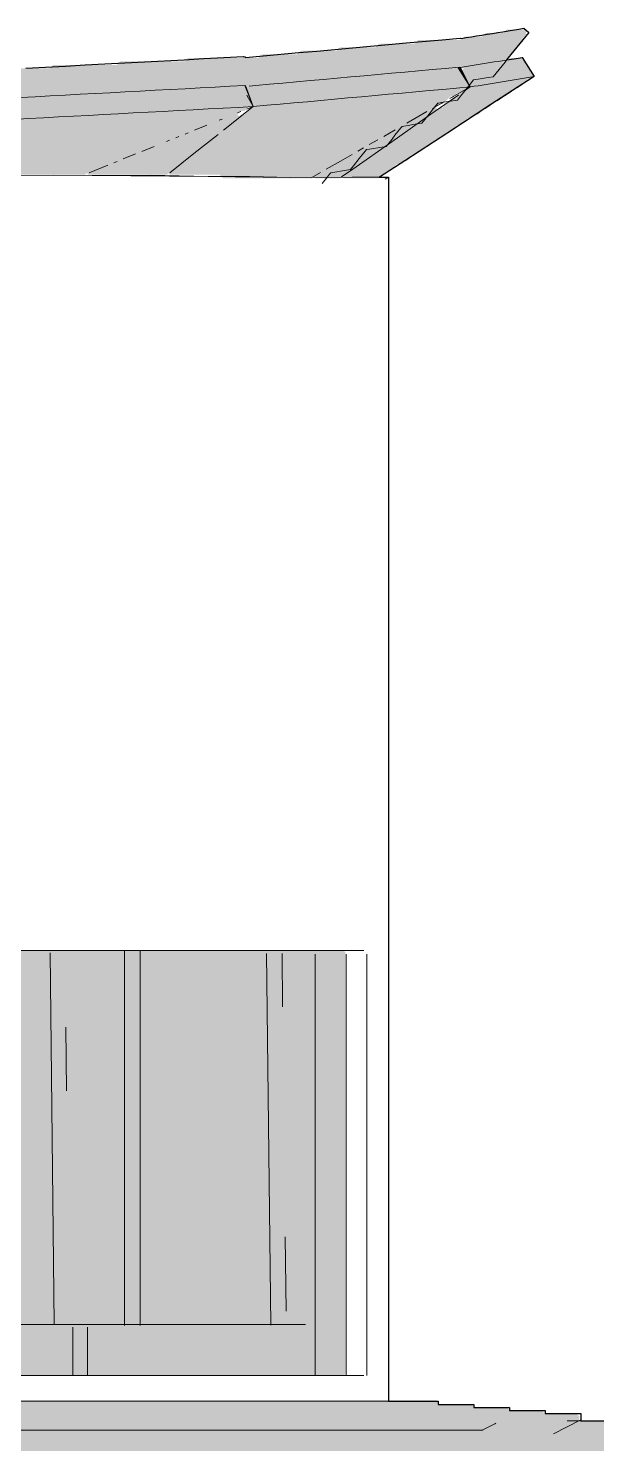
# Model space of a CAD drawing. Header units: millimetres. Extents: x 0 to 84100, y 0 to 59400.
# Drawn here: x 39369 to 40973, y 18997 to 22993 of the extents above; entities that cross this region are included whole.
import ezdxf

# ---------------------------------------------------------------- set-up
doc = ezdxf.new("R2010")
doc.units = ezdxf.units.MM
for name, color, linetype, lineweight in [('09_立面の外形', 7, 'Continuous', 30), ('10_見えがかり', 7, 'Continuous', 13), ('12_見えがかり（ガラス）', 5, 'Continuous', 9)]:
    doc.layers.add(name, color=color, linetype=linetype, lineweight=lineweight)

msp = doc.modelspace()

# ---------------------------------------------------------------- hatches: boundary and pattern name
at = {"layer": '10_見えがかり', "true_color": 0xe9dcc4}
for points in [[(40774, 22974.7), (40764, 22964.7), (40764, 22954.7), (40724, 22914.7), (40724, 22904.7), (40719, 22899.7), (40669, 22899.7), (40659, 22889.7), (40609, 22889.7), (40599, 22879.7), (40489, 22879.7), (40479, 22869.7), (40379, 22869.7), (40369, 22859.7), (40269, 22859.7), (40259, 22849.7), (40159, 22849.7), (40149, 22839.7), (40049, 22839.7), (40039, 22829.7), (39849, 22829.7), (39839, 22819.7), (39669, 22819.7), (39659, 22809.7), (39479, 22809.7), (39469, 22799.7), (39239, 22799.7), (39229, 22789.7), (38989, 22789.7), (38979, 22779.7), (38089, 22779.7), (38079, 22789.7), (36159, 22789.7), (36149, 22799.7), (35409, 22799.7), (35399, 22789.7), (35379, 22789.7), (35369, 22779.7), (35339, 22779.7), (35329, 22769.7), (35309, 22769.7), (35299, 22759.7), (35279, 22759.7), (35269, 22749.7), (35239, 22749.7), (35229, 22739.7), (35209, 22739.7), (35199, 22729.7), (35169, 22729.7), (35159, 22719.7), (35139, 22719.7), (35129, 22709.7), (35109, 22709.7), (35099, 22699.7), (35069, 22699.7), (35059, 22689.7), (35039, 22689.7), (35029, 22679.7), (35009, 22679.7), (34999, 22669.7), (34969, 22669.7), (34959, 22659.7), (34939, 22659.7), (34929, 22649.7), (34909, 22649.7), (34899, 22639.7), (34869, 22639.7), (34859, 22629.7), (34839, 22629.7), (34829, 22619.7), (34799, 22619.7), (34789, 22609.7), (34769, 22609.7), (34759, 22599.7), (34739, 22599.7), (34729, 22589.7), (34699, 22589.7), (34689, 22579.7), (34669, 22579.7), (34659, 22569.7), (34639, 22569.7), (34629, 22559.7), (34599, 22559.7), (34589, 22549.7), (34569, 22549.7), (34559, 22539.7), (34539, 22539.7), (34529, 22529.7), (34499, 22529.7), (34489, 22519.7), (34469, 22519.7), (34459, 22509.7), (34429, 22509.7), (34419, 22499.7), (34399, 22499.7), (34389, 22489.7), (34369, 22489.7), (34359, 22479.7), (34329, 22479.7), (34319, 22469.7), (34299, 22469.7), (34289, 22459.7), (34269, 22459.7), (34259, 22449.7), (34229, 22449.7), (34219, 22439.7), (34199, 22439.7), (34189, 22429.7), (34169, 22429.7), (34159, 22419.7), (34129, 22419.7), (34119, 22409.7), (34099, 22409.7), (34089, 22399.7), (34059, 22399.7), (34049, 22389.7), (34029, 22389.7), (34019, 22379.7), (33999, 22379.7), (33989, 22369.7), (33959, 22369.7), (33949, 22359.7), (33929, 22359.7), (33919, 22349.7), (33899, 22349.7), (33889, 22339.7), (33859, 22339.7), (33849, 22329.7), (33829, 22329.7), (33819, 22319.7), (33799, 22319.7), (33789, 22309.7), (33759, 22309.7), (33749, 22299.7), (33729, 22299.7), (33719, 22289.7), (33689, 22289.7), (33679, 22279.7), (33659, 22279.7), (33649, 22269.7), (33629, 22269.7), (33619, 22259.7), (33589, 22259.7), (33579, 22249.7), (33559, 22249.7), (33549, 22239.7), (33529, 22239.7), (33519, 22229.7), (33489, 22229.7), (33479, 22219.7), (33469, 22219.7), (33454, 22234.7), (33454, 22244.7), (33459, 22249.7), (33469, 22249.7), (33549, 22329.7), (33619, 22329.7), (33629, 22339.7), (33639, 22339.7), (33659, 22359.7), (33729, 22359.7), (33759, 22389.7), (33829, 22389.7), (33859, 22419.7), (33929, 22419.7), (33949, 22439.7), (33959, 22439.7), (33969, 22449.7), (34039, 22449.7), (34069, 22479.7), (34139, 22479.7), (34169, 22509.7), (34239, 22509.7), (34269, 22539.7), (34339, 22539.7), (34359, 22559.7), (34369, 22559.7), (34379, 22569.7), (34439, 22569.7), (34449, 22579.7), (34459, 22579.7), (34489, 22609.7), (34519, 22609.7), (34529, 22599.7), (34539, 22599.7), (34549, 22609.7), (34559, 22609.7), (34589, 22639.7), (34659, 22639.7), (34689, 22669.7), (34759, 22669.7), (34769, 22679.7), (34779, 22679.7), (34799, 22699.7), (34869, 22699.7), (34899, 22729.7), (34969, 22729.7), (34999, 22759.7), (35069, 22759.7), (35089, 22779.7), (35099, 22779.7), (35109, 22789.7), (35179, 22789.7), (35209, 22819.7), (35279, 22819.7), (35309, 22849.7), (35379, 22849.7), (35409, 22879.7), (36559, 22879.7), (36569, 22869.7), (39159, 22869.7), (39169, 22879.7), (39429, 22879.7), (39439, 22889.7), (39619, 22889.7), (39629, 22899.7), (39809, 22899.7), (39819, 22909.7), (40019, 22909.7), (40029, 22919.7), (40129, 22919.7), (40139, 22929.7), (40239, 22929.7), (40249, 22939.7), (40349, 22939.7), (40359, 22949.7), (40459, 22949.7), (40469, 22959.7), (40589, 22959.7), (40599, 22969.7), (40649, 22969.7), (40659, 22979.7), (40709, 22979.7), (40719, 22989.7), (40769, 22989.7), (40774, 22984.7)], [(40619, 19109.7), (40629, 19099.7), (40719, 19099.7), (40729, 19089.7), (40819, 19089.7), (40829, 19079.7), (40919, 19079.7), (40924, 19074.7), (40924, 19064.7), (40909, 19049.7), (40899, 19049.7), (40889, 19039.7), (35549, 19039.7), (35539, 19049.7), (35449, 19049.7), (35439, 19059.7), (35219, 19059.7), (35214, 19064.7), (35219, 19069.7), (35229, 19069.7), (35239, 19079.7), (35249, 19079.7), (35259, 19089.7), (35269, 19089.7), (35279, 19099.7), (35289, 19099.7), (35299, 19109.7), (35309, 19109.7), (35319, 19119.7), (40519, 19119.7), (40529, 19109.7)], [(42439, 19049.7), (42529, 19049.7), (42539, 19039.7), (42729, 19039.7), (42739, 19029.7), (42829, 19029.7), (42839, 19019.7), (42929, 19019.7), (42939, 19009.7), (43029, 19009.7), (43039, 18999.7), (43129, 18999.7), (43139, 18989.7), (43229, 18989.7), (43239, 18979.7), (43429, 18979.7), (43439, 18969.7), (43529, 18969.7), (43539, 18959.7), (43629, 18959.7), (43639, 18949.7), (43729, 18949.7), (43739, 18939.7), (43829, 18939.7), (43839, 18929.7), (43929, 18929.7), (43939, 18919.7), (44029, 18919.7), (44039, 18909.7), (44229, 18909.7), (44239, 18899.7), (44329, 18899.7), (44339, 18889.7), (44429, 18889.7), (44439, 18879.7), (44529, 18879.7), (44539, 18869.7), (44629, 18869.7), (44639, 18859.7), (44729, 18859.7), (44739, 18849.7), (44829, 18849.7), (44834, 18844.7), (44834, 18834.7), (44829, 18829.7), (44819, 18829.7), (44809, 18819.7), (44799, 18819.7), (44789, 18809.7), (44779, 18809.7), (44774, 18804.7), (44779, 18799.7), (44839, 18799.7), (44844, 18794.7), (44844, 18784.7), (44839, 18779.7), (44729, 18779.7), (36769, 18779.7), (36759, 18789.7), (36659, 18789.7), (36649, 18799.7), (36559, 18799.7), (36549, 18809.7), (36449, 18809.7), (36439, 18819.7), (36349, 18819.7), (36339, 18829.7), (36249, 18829.7), (36239, 18839.7), (36139, 18839.7), (36129, 18849.7), (35929, 18849.7), (35919, 18859.7), (35829, 18859.7), (35819, 18869.7), (35729, 18869.7), (35719, 18879.7), (35619, 18879.7), (35609, 18889.7), (35519, 18889.7), (35509, 18899.7), (35409, 18899.7), (35399, 18909.7), (35209, 18909.7), (35199, 18919.7), (35099, 18919.7), (35089, 18929.7), (34999, 18929.7), (34989, 18939.7), (34889, 18939.7), (34879, 18949.7), (34789, 18949.7), (34779, 18959.7), (34689, 18959.7), (34679, 18969.7), (34579, 18969.7), (34569, 18979.7), (34369, 18979.7), (34359, 18989.7), (34269, 18989.7), (34264, 18994.7), (34264, 19004.7), (34279, 19019.7), (34289, 19019.7), (34299, 19029.7), (34309, 19029.7), (34319, 19039.7), (34329, 19039.7), (34339, 19049.7), (34349, 19049.7), (34359, 19059.7), (35439, 19059.7), (35449, 19049.7), (35539, 19049.7), (35549, 19039.7), (40889, 19039.7), (40899, 19049.7), (40909, 19049.7), (40919, 19059.7), (42429, 19059.7)]]:
    msp.add_hatch(color=8, dxfattribs=at).paths.add_polyline_path(points)
at = {"layer": '12_見えがかり（ガラス）', "true_color": 0xdce9f2}
for points in [[(40759, 22909.7), (40784, 22884.7), (40784, 22874.7), (40794, 22864.7), (40794, 22854.7), (40789, 22849.7), (40779, 22849.7), (40759, 22829.7), (40749, 22829.7), (40729, 22809.7), (40719, 22809.7), (40699, 22789.7), (40689, 22789.7), (40669, 22769.7), (40659, 22769.7), (40639, 22749.7), (40629, 22749.7), (40619, 22739.7), (40609, 22739.7), (40589, 22719.7), (40579, 22719.7), (40559, 22699.7), (40549, 22699.7), (40529, 22679.7), (40519, 22679.7), (40499, 22659.7), (40489, 22659.7), (40469, 22639.7), (40459, 22639.7), (40439, 22619.7), (40429, 22619.7), (40419, 22609.7), (40409, 22609.7), (40389, 22589.7), (40379, 22589.7), (40359, 22569.7), (40259, 22569.7), (40254, 22574.7), (40269, 22589.7), (40279, 22589.7), (40299, 22609.7), (40309, 22609.7), (40329, 22629.7), (40339, 22629.7), (40369, 22659.7), (40379, 22659.7), (40399, 22679.7), (40409, 22679.7), (40429, 22699.7), (40439, 22699.7), (40469, 22729.7), (40479, 22729.7), (40499, 22749.7), (40509, 22749.7), (40529, 22769.7), (40539, 22769.7), (40569, 22799.7), (40579, 22799.7), (40599, 22819.7), (40609, 22819.7), (40614, 22824.7), (40614, 22834.7), (40604, 22844.7), (40604, 22854.7), (40594, 22864.7), (40594, 22874.7), (40609, 22889.7), (40659, 22889.7), (40669, 22899.7), (40719, 22899.7), (40729, 22909.7)], [(40589, 22879.7), (40594, 22874.7), (40594, 22864.7), (40604, 22854.7), (40604, 22844.7), (40614, 22834.7), (40614, 22824.7), (40609, 22819.7), (40599, 22819.7), (40589, 22809.7), (40579, 22809.7), (40569, 22799.7), (40559, 22799.7), (40539, 22779.7), (40529, 22779.7), (40519, 22769.7), (40509, 22769.7), (40499, 22759.7), (40489, 22759.7), (40469, 22739.7), (40459, 22739.7), (40449, 22729.7), (40439, 22729.7), (40429, 22719.7), (40419, 22719.7), (40399, 22699.7), (40389, 22699.7), (40379, 22689.7), (40369, 22689.7), (40359, 22679.7), (40349, 22679.7), (40329, 22659.7), (40319, 22659.7), (40309, 22649.7), (40299, 22649.7), (40289, 22639.7), (40279, 22639.7), (40259, 22619.7), (40249, 22619.7), (40239, 22609.7), (40229, 22609.7), (40209, 22589.7), (40199, 22589.7), (40189, 22579.7), (40179, 22579.7), (40169, 22569.7), (39919, 22569.7), (39909, 22579.7), (39769, 22579.7), (39764, 22584.7), (39769, 22589.7), (39779, 22589.7), (39819, 22629.7), (39829, 22629.7), (39869, 22669.7), (39879, 22669.7), (39919, 22709.7), (39929, 22709.7), (39969, 22749.7), (39979, 22749.7), (40004, 22774.7), (39994, 22784.7), (39994, 22804.7), (39984, 22814.7), (39984, 22824.7), (39989, 22829.7), (40039, 22829.7), (40049, 22839.7), (40149, 22839.7), (40159, 22849.7), (40259, 22849.7), (40269, 22859.7), (40369, 22859.7), (40379, 22869.7), (40479, 22869.7), (40489, 22879.7)], [(39979, 22829.7), (39984, 22824.7), (39984, 22814.7), (39994, 22804.7), (39994, 22784.7), (40004, 22774.7), (39999, 22769.7), (39989, 22769.7), (39979, 22759.7), (39969, 22759.7), (39959, 22749.7), (39939, 22749.7), (39929, 22739.7), (39919, 22739.7), (39909, 22729.7), (39889, 22729.7), (39879, 22719.7), (39869, 22719.7), (39859, 22709.7), (39839, 22709.7), (39829, 22699.7), (39819, 22699.7), (39809, 22689.7), (39789, 22689.7), (39779, 22679.7), (39769, 22679.7), (39759, 22669.7), (39739, 22669.7), (39729, 22659.7), (39719, 22659.7), (39709, 22649.7), (39689, 22649.7), (39679, 22639.7), (39669, 22639.7), (39659, 22629.7), (39639, 22629.7), (39629, 22619.7), (39619, 22619.7), (39609, 22609.7), (39589, 22609.7), (39579, 22599.7), (39569, 22599.7), (39559, 22589.7), (39539, 22589.7), (39529, 22579.7), (39079, 22579.7), (39074, 22584.7), (39089, 22599.7), (39099, 22599.7), (39109, 22609.7), (39119, 22609.7), (39139, 22629.7), (39149, 22629.7), (39159, 22639.7), (39169, 22639.7), (39189, 22659.7), (39199, 22659.7), (39209, 22669.7), (39219, 22669.7), (39229, 22679.7), (39239, 22679.7), (39259, 22699.7), (39269, 22699.7), (39279, 22709.7), (39289, 22709.7), (39309, 22729.7), (39319, 22729.7), (39324, 22734.7), (39324, 22754.7), (39314, 22764.7), (39314, 22794.7), (39319, 22799.7), (39469, 22799.7), (39479, 22809.7), (39659, 22809.7), (39669, 22819.7), (39839, 22819.7), (39849, 22829.7)], [(39959, 22749.7), (39964, 22744.7), (39929, 22709.7), (39919, 22709.7), (39879, 22669.7), (39869, 22669.7), (39829, 22629.7), (39819, 22629.7), (39779, 22589.7), (39769, 22589.7), (39759, 22579.7), (39539, 22579.7), (39534, 22584.7), (39539, 22589.7), (39559, 22589.7), (39569, 22599.7), (39579, 22599.7), (39589, 22609.7), (39609, 22609.7), (39619, 22619.7), (39629, 22619.7), (39639, 22629.7), (39659, 22629.7), (39669, 22639.7), (39679, 22639.7), (39689, 22649.7), (39709, 22649.7), (39719, 22659.7), (39729, 22659.7), (39739, 22669.7), (39759, 22669.7), (39769, 22679.7), (39779, 22679.7), (39789, 22689.7), (39809, 22689.7), (39819, 22699.7), (39829, 22699.7), (39839, 22709.7), (39859, 22709.7), (39869, 22719.7), (39879, 22719.7), (39889, 22729.7), (39909, 22729.7), (39919, 22739.7), (39929, 22739.7), (39939, 22749.7)], [(40519, 22769.7), (40524, 22764.7), (40509, 22749.7), (40499, 22749.7), (40479, 22729.7), (40469, 22729.7), (40439, 22699.7), (40429, 22699.7), (40409, 22679.7), (40399, 22679.7), (40379, 22659.7), (40369, 22659.7), (40339, 22629.7), (40329, 22629.7), (40309, 22609.7), (40299, 22609.7), (40279, 22589.7), (40269, 22589.7), (40249, 22569.7), (40179, 22569.7), (40174, 22574.7), (40179, 22579.7), (40189, 22579.7), (40199, 22589.7), (40209, 22589.7), (40229, 22609.7), (40239, 22609.7), (40249, 22619.7), (40259, 22619.7), (40279, 22639.7), (40289, 22639.7), (40299, 22649.7), (40309, 22649.7), (40319, 22659.7), (40329, 22659.7), (40349, 22679.7), (40359, 22679.7), (40369, 22689.7), (40379, 22689.7), (40389, 22699.7), (40399, 22699.7), (40419, 22719.7), (40429, 22719.7), (40439, 22729.7), (40449, 22729.7), (40459, 22739.7), (40469, 22739.7), (40489, 22759.7), (40499, 22759.7), (40509, 22769.7)], [(40259, 20389.7), (40264, 20384.7), (40264, 19194.7), (40259, 19189.7), (35159, 19189.7), (35154, 19194.7), (35154, 20384.7), (35159, 20389.7)]]:
    msp.add_hatch(color=8, dxfattribs=at).paths.add_polyline_path(points)

# ---------------------------------------------------------------- linework, layer by layer
at = {"layer": '09_立面の外形'}
msp.add_lwpolyline([(39361.4, 22880.8), (39417.3, 22883.8), (39473.2, 22886.7), (39529.1, 22889.7), (39585, 22892.6), (39640.9, 22895.6), (39696.8, 22898.6), (39808.5, 22904.5), (39864.4, 22907.5), (39920.3, 22910.4), (39976.2, 22913.4), (39977.7, 22911.8), (39978.9, 22913), (39979.4, 22912.8), (39979.7, 22912.7), (39980.2, 22912.5), (39980.5, 22912.3), (39981, 22912.1), (39981.3, 22912), (39981.5, 22911.9), (39981.8, 22911.8), (39982.1, 22911.7), (39982.7, 22911), (40031.3, 22915.4), (40132.5, 22924.5), (40183, 22929), (40284.2, 22938.1), (40385.3, 22947.2), (40435.9, 22951.8), (40537.1, 22960.9), (40587.6, 22965.4), (40589.8, 22963.5), (40590.7, 22964.8), (40590.9, 22964.6), (40604.6, 22966.8), (40619.5, 22969.2), (40634.3, 22971.6), (40649.2, 22974), (40664.1, 22976.4), (40678.9, 22978.8), (40693.8, 22981.2), (40708.6, 22983.6), (40723.5, 22986), (40753.2, 22990.7), (40768.1, 22993.1), (40781.7, 22981.7), (40773.3, 22971.2), (40764.9, 22960.8), (40756.5, 22950.3), (40748.1, 22939.8), (40739.7, 22929.4), (40731.3, 22918.9), (40719.2, 22903.8), (40740.3, 22907.2), (40751.7, 22909), (40763, 22910.9), (40796.5, 22856.7), (40674.8, 22777.6), (40553.1, 22698.5), (40431.4, 22619.4), (40360.1, 22573), (40385.1, 22572.9), (40385.1, 19116.9), (40525.5, 19116.9), (40525.5, 19108.2), (40626.3, 19108.2), (40626.3, 19099.5), (40727.1, 19099.5), (40727.1, 19090.9), (40827.9, 19090.9), (40827.9, 19082.2), (40928.7, 19082.2), (40928.7, 19061.7), (41328.5, 19061.7)], dxfattribs=at)
at = {"layer": '10_見えがかり'}
for points in [[(39361.4, 22880.8), (39417.3, 22883.8), (39473.2, 22886.7), (39529.1, 22889.7), (39585, 22892.6), (39640.9, 22895.6), (39696.8, 22898.6), (39808.5, 22904.5), (39864.4, 22907.5), (39920.3, 22910.4), (39976.2, 22913.4), (39977.7, 22911.8), (39978.9, 22913), (39979.4, 22912.8), (39979.7, 22912.7), (39980, 22912.6), (39980.2, 22912.5), (39980.5, 22912.3), (39981, 22912.1), (39981.3, 22912), (39981.5, 22911.9), (39981.8, 22911.8), (39982.1, 22911.7), (39982.7, 22911), (40031.3, 22915.4), (40132.5, 22924.5), (40183, 22929), (40284.2, 22938.1), (40385.3, 22947.2), (40435.9, 22951.8), (40537.1, 22960.9), (40587.6, 22965.4), (40589.3, 22963.9), (40589.7, 22964.4), (40590.5, 22964.5), (40590.7, 22964.8), (40590.7, 22964.8), (40590.7, 22964.8), (40590.9, 22964.6), (40604.6, 22966.8), (40619.5, 22969.2), (40634.3, 22971.6), (40649.2, 22974), (40664.1, 22976.4), (40678.9, 22978.8), (40693.8, 22981.2), (40708.6, 22983.6), (40723.5, 22986), (40753.2, 22990.7), (40768.1, 22993.1), (40781.7, 22981.7), (40773.3, 22971.2), (40764.9, 22960.8), (40756.5, 22950.3), (40748.1, 22939.8), (40739.7, 22929.4), (40731.3, 22918.9), (40722.9, 22908.5), (40714.5, 22898), (40706.1, 22887.6), (40697.7, 22877.1), (40689.4, 22866.7), (40681, 22856.2), (40666.9, 22854), (40638.7, 22849.4), (40625.6, 22847.3), (40622.2, 22843), (40613.8, 22832.5), (40605.4, 22822.1), (40597, 22811.6), (40588.6, 22801.2), (40580.2, 22790.7), (40566.9, 22788.6), (40553.6, 22786.4), (40540.3, 22784.3), (40527, 22782.2), (40524.9, 22781.8), (40521.4, 22777.5), (40513, 22767), (40496.2, 22746.1), (40487.8, 22735.7), (40479.4, 22725.2), (40466.9, 22723.2), (40454.4, 22721.2), (40441.9, 22719.2), (40429.3, 22717.2), (40424.1, 22716.3), (40420.6, 22712), (40412.2, 22701.5), (40403.9, 22691.1), (40395.5, 22680.6), (40387.1, 22670.2), (40378.7, 22659.7), (40366.9, 22657.8), (40355.2, 22655.9), (40343.4, 22654), (40331.7, 22652.2), (40323.4, 22650.8), (40319.9, 22646.5), (40311.5, 22636), (40303.1, 22625.6), (40286.3, 22604.6), (40277.9, 22594.2), (40267, 22592.4), (40256, 22590.7), (40234.1, 22587.2), (40223.1, 22585.4), (40222.6, 22585.3), (40219.1, 22581), (40210.7, 22570.5), (40202.3, 22560), (40198, 22554.7)], [(39328.1, 22578), (39438.3, 22578.4)], [(39438.3, 22578.4), (39549.3, 22577.6)], [(39549.3, 22577.6), (39713.5, 22578.4)], [(39569.2, 22577.5), (39549.3, 22577.6)], [(39549.3, 22577.6), (39876.4, 22574.7)], [(39713.5, 22578.4), (39876.4, 22574.7)], [(39876.4, 22574.7), (39994.1, 22574.3)], [(39876.4, 22574.7), (40108.5, 22572.3)], [(39994.1, 22574.3), (40108.5, 22572.3)], [(40108.5, 22572.3), (40282.7, 22573.3)], [(40385.1, 22572.9), (40108.5, 22572.3)], [(40385.1, 22572.9), (40282.7, 22573.3)], [(40385.1, 22572.9), (40375.2, 22572.9)], [(40385.1, 22572.9), (40375.3, 22572.9)], [(40376.6, 22567.7), (40385.1, 22572.9)], [(40385.1, 19125.7), (40385.1, 22572.9)], [(39328.1, 20389.7), (39438.3, 20389.7)], [(39441.7, 19334.2), (39430, 20382.8)], [(39438.3, 20389.7), (39549.3, 20389.7)], [(39549.3, 20389.7), (39713.5, 20389.7)], [(39640.5, 19330.6), (39640.2, 20387.4)], [(39684.5, 19330.6), (39684.1, 20387.4)], [(39713.5, 20389.7), (39876.4, 20389.7)], [(39876.4, 20389.7), (39994.1, 20389.7)], [(39994.1, 20389.7), (40108.5, 20389.7)], [(40053.1, 19331.8), (40040.9, 20380.7)], [(40086.6, 20230.8), (40084.9, 20380.7)], [(40108.5, 20389.7), (40282.7, 20389.7)], [(40178.9, 19189.7), (40178.9, 20379.7)], [(40316, 20389.7), (40282.7, 20389.7)], [(40324.4, 19189.7), (40324.4, 20379.7)], [(39476.1, 19993.3), (39474.1, 20173.1)], [(40096.6, 19371.8), (40094.1, 19581.5)], [(39334.5, 19333.7), (39387.5, 19333.7)], [(39387.5, 19333.7), (39440.6, 19333.7)], [(39440.6, 19333.7), (39493.7, 19333.7)], [(39485.3, 19333.7), (39489.7, 19333.7)], [(39489.7, 19333.7), (39494.1, 19333.7)], [(39494.1, 19333.7), (39535.8, 19333.7)], [(39494.1, 19326.2), (39494.1, 19318.7)], [(39494.1, 19318.7), (39494.1, 19303.7)], [(39494.1, 19303.7), (39494.1, 19288.7)], [(39531.4, 19333.7), (39535.8, 19333.7)], [(39535.8, 19326.2), (39535.8, 19318.7)], [(39535.8, 19318.7), (39535.8, 19303.7)], [(39535.8, 19303.7), (39535.8, 19288.7)], [(39583.9, 19333.7), (39536.4, 19333.7)], [(39583.9, 19333.7), (39631.4, 19333.7)], [(39631.4, 19333.7), (39678.9, 19333.7)], [(39678.9, 19333.7), (39726.4, 19333.7)], [(39726.4, 19333.7), (39773.9, 19333.7)], [(39773.9, 19333.7), (39821.4, 19333.7)], [(39821.4, 19333.7), (39868.9, 19333.7)], [(39868.9, 19333.7), (39916.4, 19333.7)], [(39916.4, 19333.7), (39963.9, 19333.7)], [(39963.9, 19333.7), (40011.4, 19333.7)], [(40011.4, 19333.7), (40058.9, 19333.7)], [(40058.9, 19333.7), (40106.4, 19333.7)], [(40106.8, 19333.7), (40150.8, 19333.7)], [(40146.3, 19333.7), (40150.8, 19333.7)], [(39494.1, 19288.7), (39494.1, 19273.7)], [(39494.1, 19273.7), (39494.1, 19258.7)], [(39535.8, 19288.7), (39535.8, 19273.7)], [(39535.8, 19273.7), (39535.8, 19258.7)], [(39494.1, 19258.7), (39494.1, 19243.7)], [(39494.1, 19243.7), (39494.1, 19228.7)], [(39494.1, 19228.7), (39494.1, 19213.7)], [(39535.8, 19258.7), (39535.8, 19243.7)], [(39535.8, 19243.7), (39535.8, 19228.7)], [(39535.8, 19228.7), (39535.8, 19213.7)], [(39328.1, 19189.7), (39438.3, 19189.7)], [(39438.3, 19189.7), (39549.3, 19189.7)], [(39494.1, 19213.7), (39494.1, 19198.7)], [(39494.1, 19198.7), (39494.1, 19191.2)], [(39535.8, 19213.7), (39535.8, 19198.7)], [(39535.8, 19198.7), (39535.8, 19191.2)], [(39549.3, 19189.7), (39713.5, 19189.7)], [(39713.5, 19189.7), (39876.4, 19189.7)], [(39876.4, 19189.7), (39994.1, 19189.7)], [(40108.5, 19189.7), (39994.1, 19189.7)], [(40108.5, 19189.7), (40282.7, 19189.7)], [(40282.7, 19189.7), (40316, 19189.7)], [(35315.6, 19044.7), (35315.6, 19047.5), (35212.2, 19047.5), (35212.2, 19065.5), (35315.5, 19116.9), (40525.5, 19116.9)], [(40525.5, 19116.9), (40525.5, 19108.2), (40626.3, 19108.2), (40626.3, 19099.5), (40727.1, 19099.5), (40727.1, 19090.9), (40827.9, 19090.9), (40827.9, 19082.2), (40928.7, 19082.2), (40928.7, 19064.2), (40851.2, 19024.7)], [(34264, 19010.4), (34281.3, 19018.9), (34315.9, 19036), (34350.6, 19053.2), (34367.9, 19061.7), (35443.7, 19061.7), (35443.7, 19053), (35547.2, 19053), (35547.2, 19044.4), (35650.6, 19044.4), (35650.6, 19035.7), (35754.1, 19035.7), (36172.2, 19035.7), (36658.9, 19035.7), (37214, 19035.7), (37837.3, 19035.7), (38528.4, 19035.7), (39287, 19035.7), (40651.6, 19035.7), (40652.2, 19036), (40669, 19044.6), (40685.8, 19053.2), (40688.8, 19054.7)], [(40890.1, 19061.7), (41328.5, 19061.7)]]:
    msp.add_lwpolyline(points, dxfattribs=at)
at = {"layer": '12_見えがかり（ガラス）'}
for points in [[(40683.8, 22898.1), (40672.5, 22896.3)], [(40695.1, 22899.9), (40683.8, 22898.1)], [(40706.4, 22901.7), (40695.1, 22899.9)], [(40717.7, 22903.6), (40706.4, 22901.7)], [(40729, 22905.4), (40717.7, 22903.6)], [(40740.3, 22907.2), (40729, 22905.4)], [(40751.7, 22909), (40740.3, 22907.2)], [(40763, 22910.9), (40751.7, 22909)], [(40763, 22910.9), (40796.5, 22856.7)], [(40317.3, 22859.3), (40279, 22855.8)], [(40355.5, 22862.7), (40317.3, 22859.3)], [(40393.8, 22866.2), (40355.5, 22862.7)], [(40432.1, 22869.7), (40393.8, 22866.2)], [(40470.4, 22873.1), (40432.1, 22869.7)], [(40508.6, 22876.6), (40470.4, 22873.1)], [(40546.9, 22880.1), (40508.6, 22876.6)], [(40585.2, 22883.5), (40546.9, 22880.1)], [(40593.4, 22883.5), (40582.1, 22881.7)], [(40582.1, 22881.7), (40615.7, 22827.6)], [(40585.2, 22883.5), (40615.7, 22827.6)], [(40588, 22883), (40615.7, 22827.6)], [(40604.7, 22885.3), (40593.4, 22883.5)], [(40616, 22887.2), (40604.7, 22885.3)], [(40627.3, 22889), (40616, 22887.2)], [(40638.6, 22890.8), (40627.3, 22889)], [(40649.9, 22892.6), (40638.6, 22890.8)], [(40661.2, 22894.5), (40649.9, 22892.6)], [(40672.5, 22896.3), (40661.2, 22894.5)], [(40780.3, 22846.2), (40796.5, 22856.7)], [(40796.5, 22856.7), (40785.2, 22854.9)], [(39726.6, 22818.2), (39684.3, 22815.9)], [(39768.9, 22820.4), (39726.6, 22818.2)], [(39811.2, 22822.7), (39768.9, 22820.4)], [(39853.5, 22825), (39811.2, 22822.7)], [(39895.7, 22827.2), (39853.5, 22825)], [(39938, 22829.5), (39895.7, 22827.2)], [(39980.3, 22831.8), (39938, 22829.5)], [(39980.3, 22831.8), (40003.3, 22772.2)], [(39982.1, 22831.5), (40003.3, 22772.2)], [(40011.1, 22831.6), (39991.9, 22829.9)], [(40049.4, 22835.1), (40011.1, 22831.6)], [(40087.6, 22838.5), (40049.4, 22835.1)], [(40125.9, 22842), (40087.6, 22838.5)], [(40164.2, 22845.4), (40125.9, 22842)], [(40202.4, 22848.9), (40164.2, 22845.4)], [(40240.7, 22852.4), (40202.4, 22848.9)], [(40279, 22855.8), (40240.7, 22852.4)], [(40500.8, 22817.2), (40462.6, 22813.7)], [(40539.1, 22820.7), (40500.8, 22817.2)], [(40577.4, 22824.1), (40539.1, 22820.7)], [(40558.8, 22795), (40615.7, 22827.6)], [(40615.7, 22827.6), (40558.8, 22795)], [(40615.7, 22827.6), (40577.4, 22824.1)], [(40615.7, 22827.6), (40599.9, 22816.5)], [(40599.9, 22816.5), (40615.7, 22827.6)], [(40627, 22829.4), (40615.7, 22827.6)], [(40638.3, 22831.2), (40627, 22829.4)], [(40649.6, 22833), (40638.3, 22831.2)], [(40660.9, 22834.9), (40649.6, 22833)], [(40672.2, 22836.7), (40660.9, 22834.9)], [(40683.5, 22838.5), (40672.2, 22836.7)], [(40694.8, 22840.3), (40683.5, 22838.5)], [(40706.1, 22842.2), (40694.8, 22840.3)], [(40717.4, 22844), (40706.1, 22842.2)], [(40728.7, 22845.8), (40717.4, 22844)], [(40740, 22847.6), (40728.7, 22845.8)], [(40751.3, 22849.5), (40740, 22847.6)], [(40747.8, 22825.1), (40764.1, 22835.6)], [(40762.6, 22851.3), (40751.3, 22849.5)], [(40773.9, 22853.1), (40762.6, 22851.3)], [(40785.2, 22854.9), (40773.9, 22853.1)], [(39388.4, 22800.1), (39346.1, 22797.8)], [(39430.6, 22802.3), (39388.4, 22800.1)], [(39472.9, 22804.6), (39430.6, 22802.3)], [(39515.2, 22806.9), (39472.9, 22804.6)], [(39557.5, 22809.1), (39515.2, 22806.9)], [(39599.8, 22811.4), (39557.5, 22809.1)], [(39642.1, 22813.6), (39599.8, 22811.4)], [(39684.3, 22815.9), (39642.1, 22813.6)], [(39985.9, 22804.2), (40003.3, 22772.2)], [(40079.8, 22779.1), (40041.6, 22775.7)], [(40118.1, 22782.6), (40079.8, 22779.1)], [(40156.4, 22786), (40118.1, 22782.6)], [(40194.6, 22789.5), (40156.4, 22786)], [(40232.9, 22793), (40194.6, 22789.5)], [(40271.2, 22796.4), (40232.9, 22793)], [(40309.5, 22799.9), (40271.2, 22796.4)], [(40347.7, 22803.4), (40309.5, 22799.9)], [(40386, 22806.8), (40347.7, 22803.4)], [(40424.3, 22810.3), (40386, 22806.8)], [(40462.6, 22813.7), (40424.3, 22810.3)], [(40584.1, 22805.5), (40505.2, 22750.3)], [(40505.2, 22750.3), (40584.1, 22805.5)], [(40510.1, 22767.1), (40542.6, 22785.7)], [(40542.6, 22785.7), (40510.1, 22767.1)], [(40658.6, 22767.1), (40674.8, 22777.6)], [(40691, 22788.2), (40731.6, 22814.5)], [(39369, 22738.2), (39326.8, 22736)], [(39411.3, 22740.5), (39369, 22738.2)], [(39453.6, 22742.8), (39411.3, 22740.5)], [(39495.9, 22745), (39453.6, 22742.8)], [(39538.2, 22747.3), (39495.9, 22745)], [(39580.5, 22749.6), (39538.2, 22747.3)], [(39622.7, 22751.8), (39580.5, 22749.6)], [(39665, 22754.1), (39622.7, 22751.8)], [(39707.3, 22756.3), (39665, 22754.1)], [(39749.6, 22758.6), (39707.3, 22756.3)], [(39791.9, 22760.9), (39749.6, 22758.6)], [(39834.2, 22763.1), (39791.9, 22760.9)], [(39876.4, 22765.4), (39834.2, 22763.1)], [(39918.7, 22767.7), (39876.4, 22765.4)], [(39907.3, 22733.4), (39916, 22736.9)], [(39916, 22736.9), (39907.3, 22733.4)], [(39961, 22769.9), (39918.7, 22767.7)], [(39919.7, 22705.9), (40003.3, 22772.2)], [(40003.3, 22772.2), (39919.7, 22705.9)], [(39959.6, 22754.6), (39968.4, 22758.1)], [(39968.4, 22758.1), (39959.6, 22754.6)], [(40003.3, 22772.2), (39961, 22769.9)], [(39985.8, 22765.1), (40003.3, 22772.2)], [(40003.3, 22772.2), (39985.8, 22765.1)], [(40041.6, 22775.7), (40003.3, 22772.2)], [(40505.2, 22750.3), (40394.8, 22673)], [(40394.8, 22673), (40505.2, 22750.3)], [(40437, 22725.2), (40493.8, 22757.8)], [(40493.8, 22757.8), (40437, 22725.2)], [(40609.9, 22735.4), (40642.4, 22756.5)], [(39811.3, 22694.7), (39820, 22698.2)], [(39820, 22698.2), (39811.3, 22694.7)], [(39837.4, 22705.2), (39872.4, 22719.3)], [(39872.4, 22719.3), (39837.4, 22705.2)], [(40372, 22688), (40404.5, 22706.6)], [(40404.5, 22706.6), (40372, 22688)], [(40520.7, 22677.4), (40553.1, 22698.5)], [(40553.1, 22698.5), (40593.7, 22724.9)], [(39689.1, 22645.3), (39724, 22659.4)], [(39724, 22659.4), (39689.1, 22645.3)], [(39758.9, 22673.5), (39767.6, 22677)], [(39767.6, 22677), (39758.9, 22673.5)], [(39785.1, 22684.1), (39793.8, 22687.6)], [(39793.8, 22687.6), (39785.1, 22684.1)], [(39836.2, 22639.5), (39904.5, 22693.8)], [(39904.5, 22693.8), (39836.2, 22639.5)], [(40394.8, 22673), (40284.4, 22595.7)], [(40284.4, 22595.7), (40394.8, 22673)], [(40331.4, 22664.7), (40355.8, 22678.7)], [(40355.8, 22678.7), (40331.4, 22664.7)], [(40488.2, 22656.3), (40504.4, 22666.8)], [(39610.5, 22613.6), (39619.2, 22617.1)], [(39619.2, 22617.1), (39610.5, 22613.6)], [(39636.7, 22624.2), (39671.6, 22638.3)], [(39671.6, 22638.3), (39636.7, 22624.2)], [(39767.8, 22585.3), (39836.2, 22639.5)], [(39836.2, 22639.5), (39767.8, 22585.3)], [(40209.6, 22595), (40250.2, 22618.2)], [(40250.2, 22618.2), (40209.6, 22595)], [(40250.2, 22618.2), (40282.7, 22636.8)], [(40282.7, 22636.8), (40250.2, 22618.2)], [(40298.9, 22646.1), (40315.2, 22655.4)], [(40315.2, 22655.4), (40298.9, 22646.1)], [(40358.4, 22571.9), (40431.4, 22619.4)], [(40431.4, 22619.4), (40439.5, 22624.6)], [(39540.7, 22585.4), (39593, 22606.5)], [(39593, 22606.5), (39540.7, 22585.4)], [(40169, 22571.7), (40193.3, 22585.6)], [(40193.3, 22585.6), (40169, 22571.7)], [(40284.4, 22595.7), (40252.9, 22573.6)], [(40252.9, 22573.6), (40284.4, 22595.7)], [(40266.2, 19189.7), (40266.2, 20379.7)], [(39269.7, 19189.7), (39379.9, 19189.7)], [(39490.9, 19189.7), (39379.9, 19189.7)], [(39490.9, 19189.7), (39655.1, 19189.7)], [(39818.1, 19189.7), (39655.1, 19189.7)], [(39818.1, 19189.7), (39935.8, 19189.7)], [(40050.3, 19189.7), (39935.8, 19189.7)], [(40050.3, 19189.7), (40224.5, 19189.7)], [(40266.2, 19189.7), (40224.5, 19189.7)]]:
    msp.add_lwpolyline(points, dxfattribs=at)

doc.saveas('drawing.dxf')
